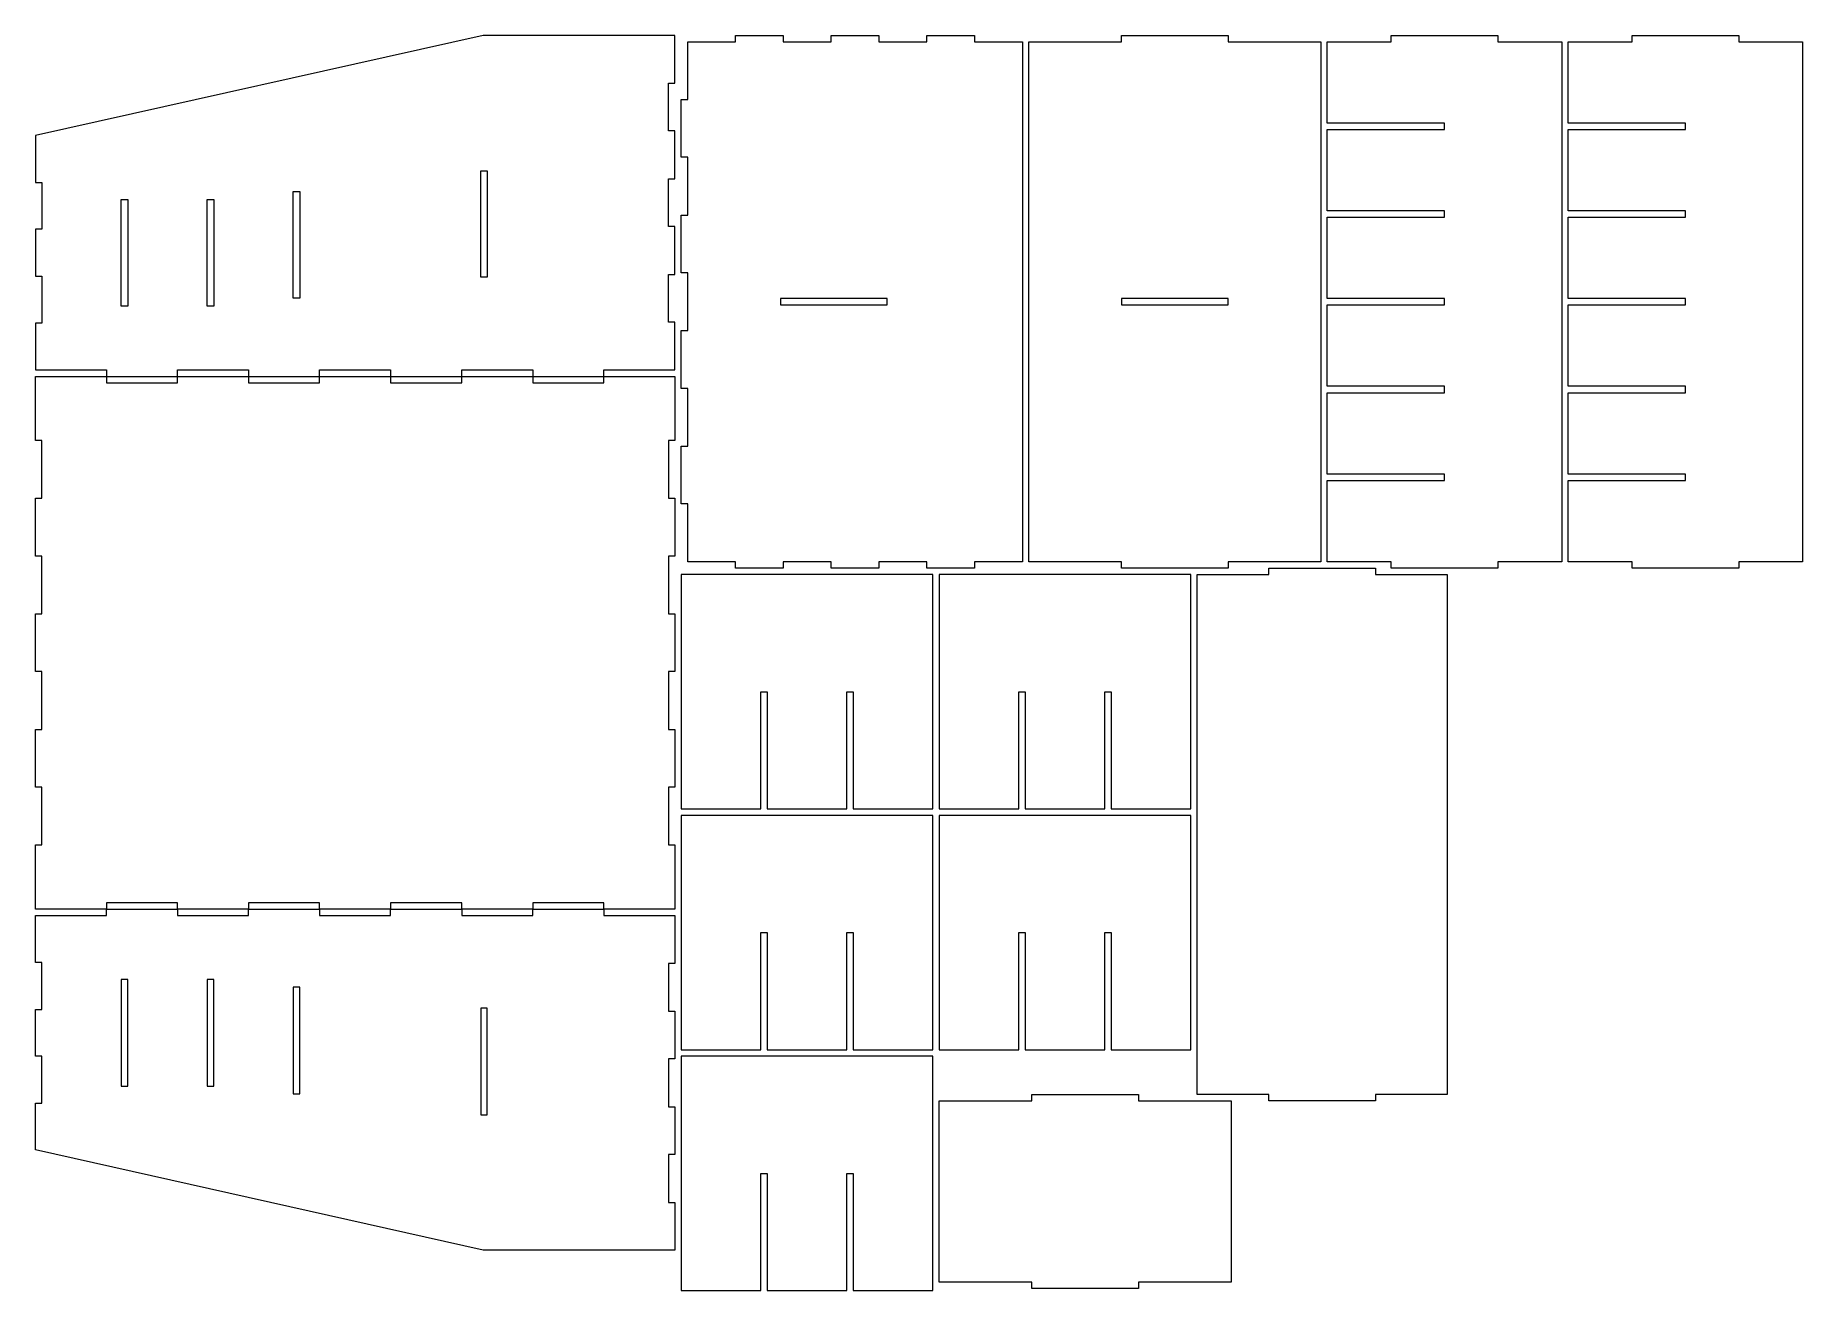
# Model space of a CAD drawing. Header units: millimetres. Extents: x -414 to 414, y -294 to 294.
import ezdxf

# ---------------------------------------------------------------- set-up
doc = ezdxf.new("R2010")
doc.units = ezdxf.units.MM
doc.header["$MEASUREMENT"] = 0
doc.layers.add('Camada 1', color=7, linetype='Continuous')

msp = doc.modelspace()

# ---------------------------------------------------------------- linework, layer by layer
at = {"layer": 'Camada 1', "color": 250, "lineweight": 20}
for points, knots in [([(-181.1667, 137.5), (-181.1667, 137.5), (-214.5, 137.5), (-214.5, 137.5), (-214.5, 137.5), (-214.5, 137.5), (-214.5, 134.5), (-214.5, 134.5), (-214.5, 134.5), (-214.5, 134.5), (-247.8333, 134.5), (-247.8333, 134.5), (-247.8333, 134.5), (-247.8333, 134.5), (-247.8333, 137.5), (-247.8333, 137.5), (-247.8333, 137.5), (-247.8333, 137.5), (-281.1667, 137.5), (-281.1667, 137.5), (-281.1667, 137.5), (-281.1667, 137.5), (-281.1667, 134.5), (-281.1667, 134.5), (-281.1667, 134.5), (-281.1667, 134.5), (-314.5, 134.5), (-314.5, 134.5), (-314.5, 134.5), (-314.5, 134.5), (-314.5, 137.5), (-314.5, 137.5), (-314.5, 137.5), (-314.5, 137.5), (-347.8333, 137.5), (-347.8333, 137.5), (-347.8333, 137.5), (-347.8333, 137.5), (-347.8333, 134.5), (-347.8333, 134.5), (-347.8333, 134.5), (-347.8333, 134.5), (-381.1667, 134.5), (-381.1667, 134.5), (-381.1667, 134.5), (-381.1667, 134.5), (-381.1667, 137.5), (-381.1667, 137.5), (-381.1667, 137.5), (-381.1667, 137.5), (-414.5, 137.5), (-414.5, 137.5), (-414.5, 137.5), (-414.5, 137.5), (-414.5, 159.5), (-414.5, 159.5), (-414.5, 159.5), (-414.5, 159.5), (-411.5, 159.5), (-411.5, 159.5), (-411.5, 159.5), (-411.5, 159.5), (-411.5, 181.5), (-411.5, 181.5), (-411.5, 181.5), (-411.5, 181.5), (-414.5, 181.5), (-414.5, 181.5), (-414.5, 181.5), (-414.5, 181.5), (-414.5, 203.5), (-414.5, 203.5), (-414.5, 203.5), (-414.5, 203.5), (-411.5, 203.5), (-411.5, 203.5), (-411.5, 203.5), (-411.5, 203.5), (-411.5, 225.5), (-411.5, 225.5), (-411.5, 225.5), (-411.5, 225.5), (-414.5, 225.5), (-414.5, 225.5), (-414.5, 225.5), (-414.5, 225.5), (-414.5, 247.5), (-414.5, 247.5), (-414.5, 247.5), (-414.5, 247.5), (-204.5, 294.5), (-204.5, 294.5), (-204.5, 294.5), (-204.5, 294.5), (-114.5, 294.5), (-114.5, 294.5), (-114.5, 294.5), (-114.5, 294.5), (-114.5, 272.0714), (-114.5, 272.0714), (-114.5, 272.0714), (-114.5, 272.0714), (-117.5, 272.0714), (-117.5, 272.0714), (-117.5, 272.0714), (-117.5, 272.0714), (-117.5, 249.6429), (-117.5, 249.6429), (-117.5, 249.6429), (-117.5, 249.6429), (-114.5, 249.6429), (-114.5, 249.6429), (-114.5, 249.6429), (-114.5, 249.6429), (-114.5, 227.2143), (-114.5, 227.2143), (-114.5, 227.2143), (-114.5, 227.2143), (-117.5, 227.2143), (-117.5, 227.2143), (-117.5, 227.2143), (-117.5, 227.2143), (-117.5, 204.7857), (-117.5, 204.7857), (-117.5, 204.7857), (-117.5, 204.7857), (-114.5, 204.7857), (-114.5, 204.7857), (-114.5, 204.7857), (-114.5, 204.7857), (-114.5, 182.3571), (-114.5, 182.3571), (-114.5, 182.3571), (-114.5, 182.3571), (-117.5, 182.3571), (-117.5, 182.3571), (-117.5, 182.3571), (-117.5, 182.3571), (-117.5, 159.9286), (-117.5, 159.9286), (-117.5, 159.9286), (-117.5, 159.9286), (-114.5, 159.9286), (-114.5, 159.9286), (-114.5, 159.9286), (-114.5, 159.9286), (-114.5, 137.5), (-114.5, 137.5), (-114.5, 137.5), (-114.5, 137.5), (-147.8333, 137.5), (-147.8333, 137.5), (-147.8333, 137.5), (-147.8333, 137.5), (-147.8333, 134.5), (-147.8333, 134.5), (-147.8333, 134.5), (-147.8333, 134.5), (-181.1667, 134.5), (-181.1667, 134.5), (-181.1667, 134.5), (-181.1667, 134.5), (-181.1667, 137.5), (-181.1667, 137.5)], [0, 0, 0, 0, 0.02380952, 0.02380952, 0.02380952, 0.02380952, 0.04761905, 0.04761905, 0.04761905, 0.04761905, 0.07142857, 0.07142857, 0.07142857, 0.07142857, 0.0952381, 0.0952381, 0.0952381, 0.0952381, 0.11904762, 0.11904762, 0.11904762, 0.11904762, 0.14285714, 0.14285714, 0.14285714, 0.14285714, 0.16666667, 0.16666667, 0.16666667, 0.16666667, 0.19047619, 0.19047619, 0.19047619, 0.19047619, 0.21428571, 0.21428571, 0.21428571, 0.21428571, 0.23809524, 0.23809524, 0.23809524, 0.23809524, 0.26190476, 0.26190476, 0.26190476, 0.26190476, 0.28571429, 0.28571429, 0.28571429, 0.28571429, 0.30952381, 0.30952381, 0.30952381, 0.30952381, 0.33333333, 0.33333333, 0.33333333, 0.33333333, 0.35714286, 0.35714286, 0.35714286, 0.35714286, 0.38095238, 0.38095238, 0.38095238, 0.38095238, 0.4047619, 0.4047619, 0.4047619, 0.4047619, 0.42857143, 0.42857143, 0.42857143, 0.42857143, 0.45238095, 0.45238095, 0.45238095, 0.45238095, 0.47619048, 0.47619048, 0.47619048, 0.47619048, 0.5, 0.5, 0.5, 0.5, 0.52380952, 0.52380952, 0.52380952, 0.52380952, 0.54761905, 0.54761905, 0.54761905, 0.54761905, 0.57142857, 0.57142857, 0.57142857, 0.57142857, 0.5952381, 0.5952381, 0.5952381, 0.5952381, 0.61904762, 0.61904762, 0.61904762, 0.61904762, 0.64285714, 0.64285714, 0.64285714, 0.64285714, 0.66666667, 0.66666667, 0.66666667, 0.66666667, 0.69047619, 0.69047619, 0.69047619, 0.69047619, 0.71428571, 0.71428571, 0.71428571, 0.71428571, 0.73809524, 0.73809524, 0.73809524, 0.73809524, 0.76190476, 0.76190476, 0.76190476, 0.76190476, 0.78571429, 0.78571429, 0.78571429, 0.78571429, 0.80952381, 0.80952381, 0.80952381, 0.80952381, 0.83333333, 0.83333333, 0.83333333, 0.83333333, 0.85714286, 0.85714286, 0.85714286, 0.85714286, 0.88095238, 0.88095238, 0.88095238, 0.88095238, 0.9047619, 0.9047619, 0.9047619, 0.9047619, 0.92857143, 0.92857143, 0.92857143, 0.92857143, 0.95238095, 0.95238095, 0.95238095, 0.95238095, 1, 1, 1, 1]), ([(-63.6429, 294.5), (-63.6429, 294.5), (-86.0714, 294.5), (-86.0714, 294.5), (-86.0714, 294.5), (-86.0714, 294.5), (-86.0714, 291.5), (-86.0714, 291.5), (-86.0714, 291.5), (-86.0714, 291.5), (-108.5, 291.5), (-108.5, 291.5), (-108.5, 291.5), (-108.5, 291.5), (-108.5, 264.3889), (-108.5, 264.3889), (-108.5, 264.3889), (-108.5, 264.3889), (-111.5, 264.3889), (-111.5, 264.3889), (-111.5, 264.3889), (-111.5, 264.3889), (-111.5, 237.2778), (-111.5, 237.2778), (-111.5, 237.2778), (-111.5, 237.2778), (-108.5, 237.2778), (-108.5, 237.2778), (-108.5, 237.2778), (-108.5, 237.2778), (-108.5, 210.1667), (-108.5, 210.1667), (-108.5, 210.1667), (-108.5, 210.1667), (-111.5, 210.1667), (-111.5, 210.1667), (-111.5, 210.1667), (-111.5, 210.1667), (-111.5, 183.0556), (-111.5, 183.0556), (-111.5, 183.0556), (-111.5, 183.0556), (-108.5, 183.0556), (-108.5, 183.0556), (-108.5, 183.0556), (-108.5, 183.0556), (-108.5, 155.9444), (-108.5, 155.9444), (-108.5, 155.9444), (-108.5, 155.9444), (-111.5, 155.9444), (-111.5, 155.9444), (-111.5, 155.9444), (-111.5, 155.9444), (-111.5, 128.8333), (-111.5, 128.8333), (-111.5, 128.8333), (-111.5, 128.8333), (-108.5, 128.8333), (-108.5, 128.8333), (-108.5, 128.8333), (-108.5, 128.8333), (-108.5, 101.7222), (-108.5, 101.7222), (-108.5, 101.7222), (-108.5, 101.7222), (-111.5, 101.7222), (-111.5, 101.7222), (-111.5, 101.7222), (-111.5, 101.7222), (-111.5, 74.6111), (-111.5, 74.6111), (-111.5, 74.6111), (-111.5, 74.6111), (-108.5, 74.6111), (-108.5, 74.6111), (-108.5, 74.6111), (-108.5, 74.6111), (-108.5, 47.5), (-108.5, 47.5), (-108.5, 47.5), (-108.5, 47.5), (-86.0714, 47.5), (-86.0714, 47.5), (-86.0714, 47.5), (-86.0714, 47.5), (-86.0714, 44.5), (-86.0714, 44.5), (-86.0714, 44.5), (-86.0714, 44.5), (-63.6429, 44.5), (-63.6429, 44.5), (-63.6429, 44.5), (-63.6429, 44.5), (-63.6429, 47.5), (-63.6429, 47.5), (-63.6429, 47.5), (-63.6429, 47.5), (-41.2143, 47.5), (-41.2143, 47.5), (-41.2143, 47.5), (-41.2143, 47.5), (-41.2143, 44.5), (-41.2143, 44.5), (-41.2143, 44.5), (-41.2143, 44.5), (-18.7857, 44.5), (-18.7857, 44.5), (-18.7857, 44.5), (-18.7857, 44.5), (-18.7857, 47.5), (-18.7857, 47.5), (-18.7857, 47.5), (-18.7857, 47.5), (3.6429, 47.5), (3.6429, 47.5), (3.6429, 47.5), (3.6429, 47.5), (3.6429, 44.5), (3.6429, 44.5), (3.6429, 44.5), (3.6429, 44.5), (26.0714, 44.5), (26.0714, 44.5), (26.0714, 44.5), (26.0714, 44.5), (26.0714, 47.5), (26.0714, 47.5), (26.0714, 47.5), (26.0714, 47.5), (48.5, 47.5), (48.5, 47.5), (48.5, 47.5), (48.5, 47.5), (48.5, 291.5), (48.5, 291.5), (48.5, 291.5), (48.5, 291.5), (26.0714, 291.5), (26.0714, 291.5), (26.0714, 291.5), (26.0714, 291.5), (26.0714, 294.5), (26.0714, 294.5), (26.0714, 294.5), (26.0714, 294.5), (3.6429, 294.5), (3.6429, 294.5), (3.6429, 294.5), (3.6429, 294.5), (3.6429, 291.5), (3.6429, 291.5), (3.6429, 291.5), (3.6429, 291.5), (-18.7857, 291.5), (-18.7857, 291.5), (-18.7857, 291.5), (-18.7857, 291.5), (-18.7857, 294.5), (-18.7857, 294.5), (-18.7857, 294.5), (-18.7857, 294.5), (-41.2143, 294.5), (-41.2143, 294.5), (-41.2143, 294.5), (-41.2143, 294.5), (-41.2143, 291.5), (-41.2143, 291.5), (-41.2143, 291.5), (-41.2143, 291.5), (-63.6429, 291.5), (-63.6429, 291.5), (-63.6429, 291.5), (-63.6429, 291.5), (-63.6429, 294.5), (-63.6429, 294.5)], [0, 0, 0, 0, 0.02222222, 0.02222222, 0.02222222, 0.02222222, 0.04444444, 0.04444444, 0.04444444, 0.04444444, 0.06666667, 0.06666667, 0.06666667, 0.06666667, 0.08888889, 0.08888889, 0.08888889, 0.08888889, 0.11111111, 0.11111111, 0.11111111, 0.11111111, 0.13333333, 0.13333333, 0.13333333, 0.13333333, 0.15555556, 0.15555556, 0.15555556, 0.15555556, 0.17777778, 0.17777778, 0.17777778, 0.17777778, 0.2, 0.2, 0.2, 0.2, 0.22222222, 0.22222222, 0.22222222, 0.22222222, 0.24444444, 0.24444444, 0.24444444, 0.24444444, 0.26666667, 0.26666667, 0.26666667, 0.26666667, 0.28888889, 0.28888889, 0.28888889, 0.28888889, 0.31111111, 0.31111111, 0.31111111, 0.31111111, 0.33333333, 0.33333333, 0.33333333, 0.33333333, 0.35555556, 0.35555556, 0.35555556, 0.35555556, 0.37777778, 0.37777778, 0.37777778, 0.37777778, 0.4, 0.4, 0.4, 0.4, 0.42222222, 0.42222222, 0.42222222, 0.42222222, 0.44444444, 0.44444444, 0.44444444, 0.44444444, 0.46666667, 0.46666667, 0.46666667, 0.46666667, 0.48888889, 0.48888889, 0.48888889, 0.48888889, 0.51111111, 0.51111111, 0.51111111, 0.51111111, 0.53333333, 0.53333333, 0.53333333, 0.53333333, 0.55555556, 0.55555556, 0.55555556, 0.55555556, 0.57777778, 0.57777778, 0.57777778, 0.57777778, 0.6, 0.6, 0.6, 0.6, 0.62222222, 0.62222222, 0.62222222, 0.62222222, 0.64444444, 0.64444444, 0.64444444, 0.64444444, 0.66666667, 0.66666667, 0.66666667, 0.66666667, 0.68888889, 0.68888889, 0.68888889, 0.68888889, 0.71111111, 0.71111111, 0.71111111, 0.71111111, 0.73333333, 0.73333333, 0.73333333, 0.73333333, 0.75555556, 0.75555556, 0.75555556, 0.75555556, 0.77777778, 0.77777778, 0.77777778, 0.77777778, 0.8, 0.8, 0.8, 0.8, 0.82222222, 0.82222222, 0.82222222, 0.82222222, 0.84444444, 0.84444444, 0.84444444, 0.84444444, 0.86666667, 0.86666667, 0.86666667, 0.86666667, 0.88888889, 0.88888889, 0.88888889, 0.88888889, 0.91111111, 0.91111111, 0.91111111, 0.91111111, 0.93333333, 0.93333333, 0.93333333, 0.93333333, 0.95555556, 0.95555556, 0.95555556, 0.95555556, 1, 1, 1, 1]), ([(188.5, 291.5), (188.5, 291.5), (145, 291.5), (145, 291.5), (145, 291.5), (145, 291.5), (145, 294.5), (145, 294.5), (145, 294.5), (145, 294.5), (95, 294.5), (95, 294.5), (95, 294.5), (95, 294.5), (95, 291.5), (95, 291.5), (95, 291.5), (95, 291.5), (51.5, 291.5), (51.5, 291.5), (51.5, 291.5), (51.5, 291.5), (51.5, 47.5), (51.5, 47.5), (51.5, 47.5), (51.5, 47.5), (95, 47.5), (95, 47.5), (95, 47.5), (95, 47.5), (95, 44.5), (95, 44.5), (95, 44.5), (95, 44.5), (145, 44.5), (145, 44.5), (145, 44.5), (145, 44.5), (145, 47.5), (145, 47.5), (145, 47.5), (145, 47.5), (188.5, 47.5), (188.5, 47.5), (188.5, 47.5), (188.5, 47.5), (188.5, 291.5), (188.5, 291.5)], [0, 0, 0, 0, 0.07692308, 0.07692308, 0.07692308, 0.07692308, 0.15384615, 0.15384615, 0.15384615, 0.15384615, 0.23076923, 0.23076923, 0.23076923, 0.23076923, 0.30769231, 0.30769231, 0.30769231, 0.30769231, 0.38461538, 0.38461538, 0.38461538, 0.38461538, 0.46153846, 0.46153846, 0.46153846, 0.46153846, 0.53846154, 0.53846154, 0.53846154, 0.53846154, 0.61538462, 0.61538462, 0.61538462, 0.61538462, 0.69230769, 0.69230769, 0.69230769, 0.69230769, 0.76923077, 0.76923077, 0.76923077, 0.76923077, 0.84615385, 0.84615385, 0.84615385, 0.84615385, 1, 1, 1, 1]), ([(221.5, 44.5), (221.5, 44.5), (271.5, 44.5), (271.5, 44.5), (271.5, 44.5), (271.5, 44.5), (271.5, 47.5), (271.5, 47.5), (271.5, 47.5), (271.5, 47.5), (301.5, 47.5), (301.5, 47.5), (301.5, 47.5), (301.5, 47.5), (301.5, 291.5), (301.5, 291.5), (301.5, 291.5), (301.5, 291.5), (271.5, 291.5), (271.5, 291.5), (271.5, 291.5), (271.5, 291.5), (271.5, 294.5), (271.5, 294.5), (271.5, 294.5), (271.5, 294.5), (221.5, 294.5), (221.5, 294.5), (221.5, 294.5), (221.5, 294.5), (221.5, 291.5), (221.5, 291.5), (221.5, 291.5), (221.5, 291.5), (191.5, 291.5), (191.5, 291.5), (191.5, 291.5), (191.5, 291.5), (191.5, 253.3333), (191.5, 253.3333), (191.5, 253.3333), (191.5, 253.3333), (246.5, 253.3333), (246.5, 253.3333), (246.5, 253.3333), (246.5, 253.3333), (246.5, 250.3333), (246.5, 250.3333), (246.5, 250.3333), (246.5, 250.3333), (191.5, 250.3333), (191.5, 250.3333), (191.5, 250.3333), (191.5, 250.3333), (191.5, 212.1667), (191.5, 212.1667), (191.5, 212.1667), (191.5, 212.1667), (246.5, 212.1667), (246.5, 212.1667), (246.5, 212.1667), (246.5, 212.1667), (246.5, 209.1667), (246.5, 209.1667), (246.5, 209.1667), (246.5, 209.1667), (191.5, 209.1667), (191.5, 209.1667), (191.5, 209.1667), (191.5, 209.1667), (191.5, 171), (191.5, 171), (191.5, 171), (191.5, 171), (246.5, 171), (246.5, 171), (246.5, 171), (246.5, 171), (246.5, 168), (246.5, 168), (246.5, 168), (246.5, 168), (191.5, 168), (191.5, 168), (191.5, 168), (191.5, 168), (191.5, 129.8333), (191.5, 129.8333), (191.5, 129.8333), (191.5, 129.8333), (246.5, 129.8333), (246.5, 129.8333), (246.5, 129.8333), (246.5, 129.8333), (246.5, 126.8333), (246.5, 126.8333), (246.5, 126.8333), (246.5, 126.8333), (191.5, 126.8333), (191.5, 126.8333), (191.5, 126.8333), (191.5, 126.8333), (191.5, 88.6667), (191.5, 88.6667), (191.5, 88.6667), (191.5, 88.6667), (246.5, 88.6667), (246.5, 88.6667), (246.5, 88.6667), (246.5, 88.6667), (246.5, 85.6667), (246.5, 85.6667), (246.5, 85.6667), (246.5, 85.6667), (191.5, 85.6667), (191.5, 85.6667), (191.5, 85.6667), (191.5, 85.6667), (191.5, 47.5), (191.5, 47.5), (191.5, 47.5), (191.5, 47.5), (221.5, 47.5), (221.5, 47.5), (221.5, 47.5), (221.5, 47.5), (221.5, 44.5), (221.5, 44.5)], [0, 0, 0, 0, 0.03030303, 0.03030303, 0.03030303, 0.03030303, 0.06060606, 0.06060606, 0.06060606, 0.06060606, 0.09090909, 0.09090909, 0.09090909, 0.09090909, 0.12121212, 0.12121212, 0.12121212, 0.12121212, 0.15151515, 0.15151515, 0.15151515, 0.15151515, 0.18181818, 0.18181818, 0.18181818, 0.18181818, 0.21212121, 0.21212121, 0.21212121, 0.21212121, 0.24242424, 0.24242424, 0.24242424, 0.24242424, 0.27272727, 0.27272727, 0.27272727, 0.27272727, 0.3030303, 0.3030303, 0.3030303, 0.3030303, 0.33333333, 0.33333333, 0.33333333, 0.33333333, 0.36363636, 0.36363636, 0.36363636, 0.36363636, 0.39393939, 0.39393939, 0.39393939, 0.39393939, 0.42424242, 0.42424242, 0.42424242, 0.42424242, 0.45454545, 0.45454545, 0.45454545, 0.45454545, 0.48484848, 0.48484848, 0.48484848, 0.48484848, 0.51515152, 0.51515152, 0.51515152, 0.51515152, 0.54545455, 0.54545455, 0.54545455, 0.54545455, 0.57575758, 0.57575758, 0.57575758, 0.57575758, 0.60606061, 0.60606061, 0.60606061, 0.60606061, 0.63636364, 0.63636364, 0.63636364, 0.63636364, 0.66666667, 0.66666667, 0.66666667, 0.66666667, 0.6969697, 0.6969697, 0.6969697, 0.6969697, 0.72727273, 0.72727273, 0.72727273, 0.72727273, 0.75757576, 0.75757576, 0.75757576, 0.75757576, 0.78787879, 0.78787879, 0.78787879, 0.78787879, 0.81818182, 0.81818182, 0.81818182, 0.81818182, 0.84848485, 0.84848485, 0.84848485, 0.84848485, 0.87878788, 0.87878788, 0.87878788, 0.87878788, 0.90909091, 0.90909091, 0.90909091, 0.90909091, 0.93939394, 0.93939394, 0.93939394, 0.93939394, 1, 1, 1, 1]), ([(334.5, 44.5), (334.5, 44.5), (384.5, 44.5), (384.5, 44.5), (384.5, 44.5), (384.5, 44.5), (384.5, 47.5), (384.5, 47.5), (384.5, 47.5), (384.5, 47.5), (414.5, 47.5), (414.5, 47.5), (414.5, 47.5), (414.5, 47.5), (414.5, 291.5), (414.5, 291.5), (414.5, 291.5), (414.5, 291.5), (384.5, 291.5), (384.5, 291.5), (384.5, 291.5), (384.5, 291.5), (384.5, 294.5), (384.5, 294.5), (384.5, 294.5), (384.5, 294.5), (334.5, 294.5), (334.5, 294.5), (334.5, 294.5), (334.5, 294.5), (334.5, 291.5), (334.5, 291.5), (334.5, 291.5), (334.5, 291.5), (304.5, 291.5), (304.5, 291.5), (304.5, 291.5), (304.5, 291.5), (304.5, 253.3333), (304.5, 253.3333), (304.5, 253.3333), (304.5, 253.3333), (359.5, 253.3333), (359.5, 253.3333), (359.5, 253.3333), (359.5, 253.3333), (359.5, 250.3333), (359.5, 250.3333), (359.5, 250.3333), (359.5, 250.3333), (304.5, 250.3333), (304.5, 250.3333), (304.5, 250.3333), (304.5, 250.3333), (304.5, 212.1667), (304.5, 212.1667), (304.5, 212.1667), (304.5, 212.1667), (359.5, 212.1667), (359.5, 212.1667), (359.5, 212.1667), (359.5, 212.1667), (359.5, 209.1667), (359.5, 209.1667), (359.5, 209.1667), (359.5, 209.1667), (304.5, 209.1667), (304.5, 209.1667), (304.5, 209.1667), (304.5, 209.1667), (304.5, 171), (304.5, 171), (304.5, 171), (304.5, 171), (359.5, 171), (359.5, 171), (359.5, 171), (359.5, 171), (359.5, 168), (359.5, 168), (359.5, 168), (359.5, 168), (304.5, 168), (304.5, 168), (304.5, 168), (304.5, 168), (304.5, 129.8333), (304.5, 129.8333), (304.5, 129.8333), (304.5, 129.8333), (359.5, 129.8333), (359.5, 129.8333), (359.5, 129.8333), (359.5, 129.8333), (359.5, 126.8333), (359.5, 126.8333), (359.5, 126.8333), (359.5, 126.8333), (304.5, 126.8333), (304.5, 126.8333), (304.5, 126.8333), (304.5, 126.8333), (304.5, 88.6667), (304.5, 88.6667), (304.5, 88.6667), (304.5, 88.6667), (359.5, 88.6667), (359.5, 88.6667), (359.5, 88.6667), (359.5, 88.6667), (359.5, 85.6667), (359.5, 85.6667), (359.5, 85.6667), (359.5, 85.6667), (304.5, 85.6667), (304.5, 85.6667), (304.5, 85.6667), (304.5, 85.6667), (304.5, 47.5), (304.5, 47.5), (304.5, 47.5), (304.5, 47.5), (334.5, 47.5), (334.5, 47.5), (334.5, 47.5), (334.5, 47.5), (334.5, 44.5), (334.5, 44.5)], [0, 0, 0, 0, 0.03030303, 0.03030303, 0.03030303, 0.03030303, 0.06060606, 0.06060606, 0.06060606, 0.06060606, 0.09090909, 0.09090909, 0.09090909, 0.09090909, 0.12121212, 0.12121212, 0.12121212, 0.12121212, 0.15151515, 0.15151515, 0.15151515, 0.15151515, 0.18181818, 0.18181818, 0.18181818, 0.18181818, 0.21212121, 0.21212121, 0.21212121, 0.21212121, 0.24242424, 0.24242424, 0.24242424, 0.24242424, 0.27272727, 0.27272727, 0.27272727, 0.27272727, 0.3030303, 0.3030303, 0.3030303, 0.3030303, 0.33333333, 0.33333333, 0.33333333, 0.33333333, 0.36363636, 0.36363636, 0.36363636, 0.36363636, 0.39393939, 0.39393939, 0.39393939, 0.39393939, 0.42424242, 0.42424242, 0.42424242, 0.42424242, 0.45454545, 0.45454545, 0.45454545, 0.45454545, 0.48484848, 0.48484848, 0.48484848, 0.48484848, 0.51515152, 0.51515152, 0.51515152, 0.51515152, 0.54545455, 0.54545455, 0.54545455, 0.54545455, 0.57575758, 0.57575758, 0.57575758, 0.57575758, 0.60606061, 0.60606061, 0.60606061, 0.60606061, 0.63636364, 0.63636364, 0.63636364, 0.63636364, 0.66666667, 0.66666667, 0.66666667, 0.66666667, 0.6969697, 0.6969697, 0.6969697, 0.6969697, 0.72727273, 0.72727273, 0.72727273, 0.72727273, 0.75757576, 0.75757576, 0.75757576, 0.75757576, 0.78787879, 0.78787879, 0.78787879, 0.78787879, 0.81818182, 0.81818182, 0.81818182, 0.81818182, 0.84848485, 0.84848485, 0.84848485, 0.84848485, 0.87878788, 0.87878788, 0.87878788, 0.87878788, 0.90909091, 0.90909091, 0.90909091, 0.90909091, 0.93939394, 0.93939394, 0.93939394, 0.93939394, 1, 1, 1, 1]), ([(-205.5, 181), (-205.5, 181), (-202.5, 181), (-202.5, 181), (-202.5, 181), (-202.5, 181), (-202.5, 231), (-202.5, 231), (-202.5, 231), (-202.5, 231), (-205.5, 231), (-205.5, 231), (-205.5, 231), (-205.5, 231), (-205.5, 181), (-205.5, 181)], [0, 0, 0, 0, 0.2, 0.2, 0.2, 0.2, 0.4, 0.4, 0.4, 0.4, 0.6, 0.6, 0.6, 0.6, 1, 1, 1, 1]), ([(-371.1667, 167.5), (-371.1667, 167.5), (-371.1667, 217.5), (-371.1667, 217.5), (-371.1667, 217.5), (-371.1667, 217.5), (-374.1667, 217.5), (-374.1667, 217.5), (-374.1667, 217.5), (-374.1667, 217.5), (-374.1667, 167.5), (-374.1667, 167.5), (-374.1667, 167.5), (-374.1667, 167.5), (-371.1667, 167.5), (-371.1667, 167.5)], [0, 0, 0, 0, 0.2, 0.2, 0.2, 0.2, 0.4, 0.4, 0.4, 0.4, 0.6, 0.6, 0.6, 0.6, 1, 1, 1, 1]), ([(-330.8333, 167.5), (-330.8333, 167.5), (-330.8333, 217.5), (-330.8333, 217.5), (-330.8333, 217.5), (-330.8333, 217.5), (-333.8333, 217.5), (-333.8333, 217.5), (-333.8333, 217.5), (-333.8333, 217.5), (-333.8333, 167.5), (-333.8333, 167.5), (-333.8333, 167.5), (-333.8333, 167.5), (-330.8333, 167.5), (-330.8333, 167.5)], [0, 0, 0, 0, 0.2, 0.2, 0.2, 0.2, 0.4, 0.4, 0.4, 0.4, 0.6, 0.6, 0.6, 0.6, 1, 1, 1, 1]), ([(-290.5, 171.1524), (-290.5, 171.1524), (-290.5, 221.1524), (-290.5, 221.1524), (-290.5, 221.1524), (-290.5, 221.1524), (-293.5, 221.1524), (-293.5, 221.1524), (-293.5, 221.1524), (-293.5, 221.1524), (-293.5, 171.1524), (-293.5, 171.1524), (-293.5, 171.1524), (-293.5, 171.1524), (-290.5, 171.1524), (-290.5, 171.1524)], [0, 0, 0, 0, 0.2, 0.2, 0.2, 0.2, 0.4, 0.4, 0.4, 0.4, 0.6, 0.6, 0.6, 0.6, 1, 1, 1, 1]), ([(-65, 171), (-65, 171), (-15, 171), (-15, 171), (-15, 171), (-15, 171), (-15, 168), (-15, 168), (-15, 168), (-15, 168), (-65, 168), (-65, 168), (-65, 168), (-65, 168), (-65, 171), (-65, 171)], [0, 0, 0, 0, 0.2, 0.2, 0.2, 0.2, 0.4, 0.4, 0.4, 0.4, 0.6, 0.6, 0.6, 0.6, 1, 1, 1, 1]), ([(95, 171), (95, 171), (145, 171), (145, 171), (145, 171), (145, 171), (145, 168), (145, 168), (145, 168), (145, 168), (95, 168), (95, 168), (95, 168), (95, 168), (95, 171), (95, 171)], [0, 0, 0, 0, 0.2, 0.2, 0.2, 0.2, 0.4, 0.4, 0.4, 0.4, 0.6, 0.6, 0.6, 0.6, 1, 1, 1, 1]), ([(-411.5, -58.2778), (-411.5, -58.2778), (-411.5, -85.3889), (-411.5, -85.3889), (-411.5, -85.3889), (-411.5, -85.3889), (-414.5, -85.3889), (-414.5, -85.3889), (-414.5, -85.3889), (-414.5, -85.3889), (-414.5, -115.5), (-414.5, -115.5), (-414.5, -115.5), (-414.5, -115.5), (-381.1667, -115.5), (-381.1667, -115.5), (-381.1667, -115.5), (-381.1667, -115.5), (-381.1667, -112.5), (-381.1667, -112.5), (-381.1667, -112.5), (-381.1667, -112.5), (-347.8333, -112.5), (-347.8333, -112.5), (-347.8333, -112.5), (-347.8333, -112.5), (-347.8333, -115.5), (-347.8333, -115.5), (-347.8333, -115.5), (-347.8333, -115.5), (-314.5, -115.5), (-314.5, -115.5), (-314.5, -115.5), (-314.5, -115.5), (-314.5, -112.5), (-314.5, -112.5), (-314.5, -112.5), (-314.5, -112.5), (-281.1667, -112.5), (-281.1667, -112.5), (-281.1667, -112.5), (-281.1667, -112.5), (-281.1667, -115.5), (-281.1667, -115.5), (-281.1667, -115.5), (-281.1667, -115.5), (-247.8333, -115.5), (-247.8333, -115.5), (-247.8333, -115.5), (-247.8333, -115.5), (-247.8333, -112.5), (-247.8333, -112.5), (-247.8333, -112.5), (-247.8333, -112.5), (-214.5, -112.5), (-214.5, -112.5), (-214.5, -112.5), (-214.5, -112.5), (-214.5, -115.5), (-214.5, -115.5), (-214.5, -115.5), (-214.5, -115.5), (-181.1667, -115.5), (-181.1667, -115.5), (-181.1667, -115.5), (-181.1667, -115.5), (-181.1667, -112.5), (-181.1667, -112.5), (-181.1667, -112.5), (-181.1667, -112.5), (-147.8333, -112.5), (-147.8333, -112.5), (-147.8333, -112.5), (-147.8333, -112.5), (-147.8333, -115.5), (-147.8333, -115.5), (-147.8333, -115.5), (-147.8333, -115.5), (-114.5, -115.5), (-114.5, -115.5), (-114.5, -115.5), (-114.5, -115.5), (-114.5, -85.3889), (-114.5, -85.3889), (-114.5, -85.3889), (-114.5, -85.3889), (-117.5, -85.3889), (-117.5, -85.3889), (-117.5, -85.3889), (-117.5, -85.3889), (-117.5, -58.2778), (-117.5, -58.2778), (-117.5, -58.2778), (-117.5, -58.2778), (-114.5, -58.2778), (-114.5, -58.2778), (-114.5, -58.2778), (-114.5, -58.2778), (-114.5, -31.1667), (-114.5, -31.1667), (-114.5, -31.1667), (-114.5, -31.1667), (-117.5, -31.1667), (-117.5, -31.1667), (-117.5, -31.1667), (-117.5, -31.1667), (-117.5, -4.0556), (-117.5, -4.0556), (-117.5, -4.0556), (-117.5, -4.0556), (-114.5, -4.0556), (-114.5, -4.0556), (-114.5, -4.0556), (-114.5, -4.0556), (-114.5, 23.0556), (-114.5, 23.0556), (-114.5, 23.0556), (-114.5, 23.0556), (-117.5, 23.0556), (-117.5, 23.0556), (-117.5, 23.0556), (-117.5, 23.0556), (-117.5, 50.1667), (-117.5, 50.1667), (-117.5, 50.1667), (-117.5, 50.1667), (-114.5, 50.1667), (-114.5, 50.1667), (-114.5, 50.1667), (-114.5, 50.1667), (-114.5, 77.2778), (-114.5, 77.2778), (-114.5, 77.2778), (-114.5, 77.2778), (-117.5, 77.2778), (-117.5, 77.2778), (-117.5, 77.2778), (-117.5, 77.2778), (-117.5, 104.3889), (-117.5, 104.3889), (-117.5, 104.3889), (-117.5, 104.3889), (-114.5, 104.3889), (-114.5, 104.3889), (-114.5, 104.3889), (-114.5, 104.3889), (-114.5, 134.5), (-114.5, 134.5), (-114.5, 134.5), (-114.5, 134.5), (-147.8333, 134.5), (-147.8333, 134.5), (-147.8333, 134.5), (-147.8333, 134.5), (-147.8333, 131.5), (-147.8333, 131.5), (-147.8333, 131.5), (-147.8333, 131.5), (-181.1667, 131.5), (-181.1667, 131.5), (-181.1667, 131.5), (-181.1667, 131.5), (-181.1667, 134.5), (-181.1667, 134.5), (-181.1667, 134.5), (-181.1667, 134.5), (-214.5, 134.5), (-214.5, 134.5), (-214.5, 134.5), (-214.5, 134.5), (-214.5, 131.5), (-214.5, 131.5), (-214.5, 131.5), (-214.5, 131.5), (-247.8333, 131.5), (-247.8333, 131.5), (-247.8333, 131.5), (-247.8333, 131.5), (-247.8333, 134.5), (-247.8333, 134.5), (-247.8333, 134.5), (-247.8333, 134.5), (-281.1667, 134.5), (-281.1667, 134.5), (-281.1667, 134.5), (-281.1667, 134.5), (-281.1667, 131.5), (-281.1667, 131.5), (-281.1667, 131.5), (-281.1667, 131.5), (-314.5, 131.5), (-314.5, 131.5), (-314.5, 131.5), (-314.5, 131.5), (-314.5, 134.5), (-314.5, 134.5), (-314.5, 134.5), (-314.5, 134.5), (-347.8333, 134.5), (-347.8333, 134.5), (-347.8333, 134.5), (-347.8333, 134.5), (-347.8333, 131.5), (-347.8333, 131.5), (-347.8333, 131.5), (-347.8333, 131.5), (-381.1667, 131.5), (-381.1667, 131.5), (-381.1667, 131.5), (-381.1667, 131.5), (-381.1667, 134.5), (-381.1667, 134.5), (-381.1667, 134.5), (-381.1667, 134.5), (-414.5, 134.5), (-414.5, 134.5), (-414.5, 134.5), (-414.5, 134.5), (-414.5, 104.3889), (-414.5, 104.3889), (-414.5, 104.3889), (-414.5, 104.3889), (-411.5, 104.3889), (-411.5, 104.3889), (-411.5, 104.3889), (-411.5, 104.3889), (-411.5, 77.2778), (-411.5, 77.2778), (-411.5, 77.2778), (-411.5, 77.2778), (-414.5, 77.2778), (-414.5, 77.2778), (-414.5, 77.2778), (-414.5, 77.2778), (-414.5, 50.1667), (-414.5, 50.1667), (-414.5, 50.1667), (-414.5, 50.1667), (-411.5, 50.1667), (-411.5, 50.1667), (-411.5, 50.1667), (-411.5, 50.1667), (-411.5, 23.0556), (-411.5, 23.0556), (-411.5, 23.0556), (-411.5, 23.0556), (-414.5, 23.0556), (-414.5, 23.0556), (-414.5, 23.0556), (-414.5, 23.0556), (-414.5, -4.0556), (-414.5, -4.0556), (-414.5, -4.0556), (-414.5, -4.0556), (-411.5, -4.0556), (-411.5, -4.0556), (-411.5, -4.0556), (-411.5, -4.0556), (-411.5, -31.1667), (-411.5, -31.1667), (-411.5, -31.1667), (-411.5, -31.1667), (-414.5, -31.1667), (-414.5, -31.1667), (-414.5, -31.1667), (-414.5, -31.1667), (-414.5, -58.2778), (-414.5, -58.2778), (-414.5, -58.2778), (-414.5, -58.2778), (-411.5, -58.2778), (-411.5, -58.2778)], [0, 0, 0, 0, 0.01449275, 0.01449275, 0.01449275, 0.01449275, 0.02898551, 0.02898551, 0.02898551, 0.02898551, 0.04347826, 0.04347826, 0.04347826, 0.04347826, 0.05797101, 0.05797101, 0.05797101, 0.05797101, 0.07246377, 0.07246377, 0.07246377, 0.07246377, 0.08695652, 0.08695652, 0.08695652, 0.08695652, 0.10144928, 0.10144928, 0.10144928, 0.10144928, 0.11594203, 0.11594203, 0.11594203, 0.11594203, 0.13043478, 0.13043478, 0.13043478, 0.13043478, 0.14492754, 0.14492754, 0.14492754, 0.14492754, 0.15942029, 0.15942029, 0.15942029, 0.15942029, 0.17391304, 0.17391304, 0.17391304, 0.17391304, 0.1884058, 0.1884058, 0.1884058, 0.1884058, 0.20289855, 0.20289855, 0.20289855, 0.20289855, 0.2173913, 0.2173913, 0.2173913, 0.2173913, 0.23188406, 0.23188406, 0.23188406, 0.23188406, 0.24637681, 0.24637681, 0.24637681, 0.24637681, 0.26086957, 0.26086957, 0.26086957, 0.26086957, 0.27536232, 0.27536232, 0.27536232, 0.27536232, 0.28985507, 0.28985507, 0.28985507, 0.28985507, 0.30434783, 0.30434783, 0.30434783, 0.30434783, 0.31884058, 0.31884058, 0.31884058, 0.31884058, 0.33333333, 0.33333333, 0.33333333, 0.33333333, 0.34782609, 0.34782609, 0.34782609, 0.34782609, 0.36231884, 0.36231884, 0.36231884, 0.36231884, 0.37681159, 0.37681159, 0.37681159, 0.37681159, 0.39130435, 0.39130435, 0.39130435, 0.39130435, 0.4057971, 0.4057971, 0.4057971, 0.4057971, 0.42028986, 0.42028986, 0.42028986, 0.42028986, 0.43478261, 0.43478261, 0.43478261, 0.43478261, 0.44927536, 0.44927536, 0.44927536, 0.44927536, 0.46376812, 0.46376812, 0.46376812, 0.46376812, 0.47826087, 0.47826087, 0.47826087, 0.47826087, 0.49275362, 0.49275362, 0.49275362, 0.49275362, 0.50724638, 0.50724638, 0.50724638, 0.50724638, 0.52173913, 0.52173913, 0.52173913, 0.52173913, 0.53623188, 0.53623188, 0.53623188, 0.53623188, 0.55072464, 0.55072464, 0.55072464, 0.55072464, 0.56521739, 0.56521739, 0.56521739, 0.56521739, 0.57971014, 0.57971014, 0.57971014, 0.57971014, 0.5942029, 0.5942029, 0.5942029, 0.5942029, 0.60869565, 0.60869565, 0.60869565, 0.60869565, 0.62318841, 0.62318841, 0.62318841, 0.62318841, 0.63768116, 0.63768116, 0.63768116, 0.63768116, 0.65217391, 0.65217391, 0.65217391, 0.65217391, 0.66666667, 0.66666667, 0.66666667, 0.66666667, 0.68115942, 0.68115942, 0.68115942, 0.68115942, 0.69565217, 0.69565217, 0.69565217, 0.69565217, 0.71014493, 0.71014493, 0.71014493, 0.71014493, 0.72463768, 0.72463768, 0.72463768, 0.72463768, 0.73913043, 0.73913043, 0.73913043, 0.73913043, 0.75362319, 0.75362319, 0.75362319, 0.75362319, 0.76811594, 0.76811594, 0.76811594, 0.76811594, 0.7826087, 0.7826087, 0.7826087, 0.7826087, 0.79710145, 0.79710145, 0.79710145, 0.79710145, 0.8115942, 0.8115942, 0.8115942, 0.8115942, 0.82608696, 0.82608696, 0.82608696, 0.82608696, 0.84057971, 0.84057971, 0.84057971, 0.84057971, 0.85507246, 0.85507246, 0.85507246, 0.85507246, 0.86956522, 0.86956522, 0.86956522, 0.86956522, 0.88405797, 0.88405797, 0.88405797, 0.88405797, 0.89855072, 0.89855072, 0.89855072, 0.89855072, 0.91304348, 0.91304348, 0.91304348, 0.91304348, 0.92753623, 0.92753623, 0.92753623, 0.92753623, 0.94202899, 0.94202899, 0.94202899, 0.94202899, 0.95652174, 0.95652174, 0.95652174, 0.95652174, 0.97101449, 0.97101449, 0.97101449, 0.97101449, 1, 1, 1, 1]), ([(-111.5, -68.5), (-111.5, -68.5), (-111.5, 41.5), (-111.5, 41.5), (-111.5, 41.5), (-111.5, 41.5), (6.5, 41.5), (6.5, 41.5), (6.5, 41.5), (6.5, 41.5), (6.5, -68.5), (6.5, -68.5), (6.5, -68.5), (6.5, -68.5), (-30.8333, -68.5), (-30.8333, -68.5), (-30.8333, -68.5), (-30.8333, -68.5), (-30.8333, -13.5), (-30.8333, -13.5), (-30.8333, -13.5), (-30.8333, -13.5), (-33.8333, -13.5), (-33.8333, -13.5), (-33.8333, -13.5), (-33.8333, -13.5), (-33.8333, -68.5), (-33.8333, -68.5), (-33.8333, -68.5), (-33.8333, -68.5), (-71.1667, -68.5), (-71.1667, -68.5), (-71.1667, -68.5), (-71.1667, -68.5), (-71.1667, -13.5), (-71.1667, -13.5), (-71.1667, -13.5), (-71.1667, -13.5), (-74.1667, -13.5), (-74.1667, -13.5), (-74.1667, -13.5), (-74.1667, -13.5), (-74.1667, -68.5), (-74.1667, -68.5), (-74.1667, -68.5), (-74.1667, -68.5), (-111.5, -68.5), (-111.5, -68.5)], [0, 0, 0, 0, 0.07692308, 0.07692308, 0.07692308, 0.07692308, 0.15384615, 0.15384615, 0.15384615, 0.15384615, 0.23076923, 0.23076923, 0.23076923, 0.23076923, 0.30769231, 0.30769231, 0.30769231, 0.30769231, 0.38461538, 0.38461538, 0.38461538, 0.38461538, 0.46153846, 0.46153846, 0.46153846, 0.46153846, 0.53846154, 0.53846154, 0.53846154, 0.53846154, 0.61538462, 0.61538462, 0.61538462, 0.61538462, 0.69230769, 0.69230769, 0.69230769, 0.69230769, 0.76923077, 0.76923077, 0.76923077, 0.76923077, 0.84615385, 0.84615385, 0.84615385, 0.84615385, 1, 1, 1, 1]), ([(9.5, -68.5), (9.5, -68.5), (9.5, 41.5), (9.5, 41.5), (9.5, 41.5), (9.5, 41.5), (127.5, 41.5), (127.5, 41.5), (127.5, 41.5), (127.5, 41.5), (127.5, -68.5), (127.5, -68.5), (127.5, -68.5), (127.5, -68.5), (90.1667, -68.5), (90.1667, -68.5), (90.1667, -68.5), (90.1667, -68.5), (90.1667, -13.5), (90.1667, -13.5), (90.1667, -13.5), (90.1667, -13.5), (87.1667, -13.5), (87.1667, -13.5), (87.1667, -13.5), (87.1667, -13.5), (87.1667, -68.5), (87.1667, -68.5), (87.1667, -68.5), (87.1667, -68.5), (49.8333, -68.5), (49.8333, -68.5), (49.8333, -68.5), (49.8333, -68.5), (49.8333, -13.5), (49.8333, -13.5), (49.8333, -13.5), (49.8333, -13.5), (46.8333, -13.5), (46.8333, -13.5), (46.8333, -13.5), (46.8333, -13.5), (46.8333, -68.5), (46.8333, -68.5), (46.8333, -68.5), (46.8333, -68.5), (9.5, -68.5), (9.5, -68.5)], [0, 0, 0, 0, 0.07692308, 0.07692308, 0.07692308, 0.07692308, 0.15384615, 0.15384615, 0.15384615, 0.15384615, 0.23076923, 0.23076923, 0.23076923, 0.23076923, 0.30769231, 0.30769231, 0.30769231, 0.30769231, 0.38461538, 0.38461538, 0.38461538, 0.38461538, 0.46153846, 0.46153846, 0.46153846, 0.46153846, 0.53846154, 0.53846154, 0.53846154, 0.53846154, 0.61538462, 0.61538462, 0.61538462, 0.61538462, 0.69230769, 0.69230769, 0.69230769, 0.69230769, 0.76923077, 0.76923077, 0.76923077, 0.76923077, 0.84615385, 0.84615385, 0.84615385, 0.84615385, 1, 1, 1, 1]), ([(247.8048, -202.5), (247.8048, -202.5), (247.8048, 41.5), (247.8048, 41.5), (247.8048, 41.5), (247.8048, 41.5), (214.1524, 41.5), (214.1524, 41.5), (214.1524, 41.5), (214.1524, 41.5), (214.1524, 44.5), (214.1524, 44.5), (214.1524, 44.5), (214.1524, 44.5), (164.1524, 44.5), (164.1524, 44.5), (164.1524, 44.5), (164.1524, 44.5), (164.1524, 41.5), (164.1524, 41.5), (164.1524, 41.5), (164.1524, 41.5), (130.5, 41.5), (130.5, 41.5), (130.5, 41.5), (130.5, 41.5), (130.5, -202.5), (130.5, -202.5), (130.5, -202.5), (130.5, -202.5), (164.1524, -202.5), (164.1524, -202.5), (164.1524, -202.5), (164.1524, -202.5), (164.1524, -205.5), (164.1524, -205.5), (164.1524, -205.5), (164.1524, -205.5), (214.1524, -205.5), (214.1524, -205.5), (214.1524, -205.5), (214.1524, -205.5), (214.1524, -202.5), (214.1524, -202.5), (214.1524, -202.5), (214.1524, -202.5), (247.8048, -202.5), (247.8048, -202.5)], [0, 0, 0, 0, 0.07692308, 0.07692308, 0.07692308, 0.07692308, 0.15384615, 0.15384615, 0.15384615, 0.15384615, 0.23076923, 0.23076923, 0.23076923, 0.23076923, 0.30769231, 0.30769231, 0.30769231, 0.30769231, 0.38461538, 0.38461538, 0.38461538, 0.38461538, 0.46153846, 0.46153846, 0.46153846, 0.46153846, 0.53846154, 0.53846154, 0.53846154, 0.53846154, 0.61538462, 0.61538462, 0.61538462, 0.61538462, 0.69230769, 0.69230769, 0.69230769, 0.69230769, 0.76923077, 0.76923077, 0.76923077, 0.76923077, 0.84615385, 0.84615385, 0.84615385, 0.84615385, 1, 1, 1, 1]), ([(-111.5, -181.5), (-111.5, -181.5), (-111.5, -71.5), (-111.5, -71.5), (-111.5, -71.5), (-111.5, -71.5), (6.5, -71.5), (6.5, -71.5), (6.5, -71.5), (6.5, -71.5), (6.5, -181.5), (6.5, -181.5), (6.5, -181.5), (6.5, -181.5), (-30.8333, -181.5), (-30.8333, -181.5), (-30.8333, -181.5), (-30.8333, -181.5), (-30.8333, -126.5), (-30.8333, -126.5), (-30.8333, -126.5), (-30.8333, -126.5), (-33.8333, -126.5), (-33.8333, -126.5), (-33.8333, -126.5), (-33.8333, -126.5), (-33.8333, -181.5), (-33.8333, -181.5), (-33.8333, -181.5), (-33.8333, -181.5), (-71.1667, -181.5), (-71.1667, -181.5), (-71.1667, -181.5), (-71.1667, -181.5), (-71.1667, -126.5), (-71.1667, -126.5), (-71.1667, -126.5), (-71.1667, -126.5), (-74.1667, -126.5), (-74.1667, -126.5), (-74.1667, -126.5), (-74.1667, -126.5), (-74.1667, -181.5), (-74.1667, -181.5), (-74.1667, -181.5), (-74.1667, -181.5), (-111.5, -181.5), (-111.5, -181.5)], [0, 0, 0, 0, 0.07692308, 0.07692308, 0.07692308, 0.07692308, 0.15384615, 0.15384615, 0.15384615, 0.15384615, 0.23076923, 0.23076923, 0.23076923, 0.23076923, 0.30769231, 0.30769231, 0.30769231, 0.30769231, 0.38461538, 0.38461538, 0.38461538, 0.38461538, 0.46153846, 0.46153846, 0.46153846, 0.46153846, 0.53846154, 0.53846154, 0.53846154, 0.53846154, 0.61538462, 0.61538462, 0.61538462, 0.61538462, 0.69230769, 0.69230769, 0.69230769, 0.69230769, 0.76923077, 0.76923077, 0.76923077, 0.76923077, 0.84615385, 0.84615385, 0.84615385, 0.84615385, 1, 1, 1, 1]), ([(9.5, -181.5), (9.5, -181.5), (9.5, -71.5), (9.5, -71.5), (9.5, -71.5), (9.5, -71.5), (127.5, -71.5), (127.5, -71.5), (127.5, -71.5), (127.5, -71.5), (127.5, -181.5), (127.5, -181.5), (127.5, -181.5), (127.5, -181.5), (90.1667, -181.5), (90.1667, -181.5), (90.1667, -181.5), (90.1667, -181.5), (90.1667, -126.5), (90.1667, -126.5), (90.1667, -126.5), (90.1667, -126.5), (87.1667, -126.5), (87.1667, -126.5), (87.1667, -126.5), (87.1667, -126.5), (87.1667, -181.5), (87.1667, -181.5), (87.1667, -181.5), (87.1667, -181.5), (49.8333, -181.5), (49.8333, -181.5), (49.8333, -181.5), (49.8333, -181.5), (49.8333, -126.5), (49.8333, -126.5), (49.8333, -126.5), (49.8333, -126.5), (46.8333, -126.5), (46.8333, -126.5), (46.8333, -126.5), (46.8333, -126.5), (46.8333, -181.5), (46.8333, -181.5), (46.8333, -181.5), (46.8333, -181.5), (9.5, -181.5), (9.5, -181.5)], [0, 0, 0, 0, 0.07692308, 0.07692308, 0.07692308, 0.07692308, 0.15384615, 0.15384615, 0.15384615, 0.15384615, 0.23076923, 0.23076923, 0.23076923, 0.23076923, 0.30769231, 0.30769231, 0.30769231, 0.30769231, 0.38461538, 0.38461538, 0.38461538, 0.38461538, 0.46153846, 0.46153846, 0.46153846, 0.46153846, 0.53846154, 0.53846154, 0.53846154, 0.53846154, 0.61538462, 0.61538462, 0.61538462, 0.61538462, 0.69230769, 0.69230769, 0.69230769, 0.69230769, 0.76923077, 0.76923077, 0.76923077, 0.76923077, 0.84615385, 0.84615385, 0.84615385, 0.84615385, 1, 1, 1, 1]), ([(-181.1667, -118.5), (-181.1667, -118.5), (-214.5, -118.5), (-214.5, -118.5), (-214.5, -118.5), (-214.5, -118.5), (-214.5, -115.5), (-214.5, -115.5), (-214.5, -115.5), (-214.5, -115.5), (-247.8333, -115.5), (-247.8333, -115.5), (-247.8333, -115.5), (-247.8333, -115.5), (-247.8333, -118.5), (-247.8333, -118.5), (-247.8333, -118.5), (-247.8333, -118.5), (-281.1667, -118.5), (-281.1667, -118.5), (-281.1667, -118.5), (-281.1667, -118.5), (-281.1667, -115.5), (-281.1667, -115.5), (-281.1667, -115.5), (-281.1667, -115.5), (-314.5, -115.5), (-314.5, -115.5), (-314.5, -115.5), (-314.5, -115.5), (-314.5, -118.5), (-314.5, -118.5), (-314.5, -118.5), (-314.5, -118.5), (-347.8333, -118.5), (-347.8333, -118.5), (-347.8333, -118.5), (-347.8333, -118.5), (-347.8333, -115.5), (-347.8333, -115.5), (-347.8333, -115.5), (-347.8333, -115.5), (-381.1667, -115.5), (-381.1667, -115.5), (-381.1667, -115.5), (-381.1667, -115.5), (-381.1667, -118.5), (-381.1667, -118.5), (-381.1667, -118.5), (-381.1667, -118.5), (-414.5, -118.5), (-414.5, -118.5), (-414.5, -118.5), (-414.5, -118.5), (-414.5, -140.5), (-414.5, -140.5), (-414.5, -140.5), (-414.5, -140.5), (-411.5, -140.5), (-411.5, -140.5), (-411.5, -140.5), (-411.5, -140.5), (-411.5, -162.5), (-411.5, -162.5), (-411.5, -162.5), (-411.5, -162.5), (-414.5, -162.5), (-414.5, -162.5), (-414.5, -162.5), (-414.5, -162.5), (-414.5, -184.5), (-414.5, -184.5), (-414.5, -184.5), (-414.5, -184.5), (-411.5, -184.5), (-411.5, -184.5), (-411.5, -184.5), (-411.5, -184.5), (-411.5, -206.5), (-411.5, -206.5), (-411.5, -206.5), (-411.5, -206.5), (-414.5, -206.5), (-414.5, -206.5), (-414.5, -206.5), (-414.5, -206.5), (-414.5, -228.5), (-414.5, -228.5), (-414.5, -228.5), (-414.5, -228.5), (-204.5, -275.5), (-204.5, -275.5), (-204.5, -275.5), (-204.5, -275.5), (-114.5, -275.5), (-114.5, -275.5), (-114.5, -275.5), (-114.5, -275.5), (-114.5, -253.0714), (-114.5, -253.0714), (-114.5, -253.0714), (-114.5, -253.0714), (-117.5, -253.0714), (-117.5, -253.0714), (-117.5, -253.0714), (-117.5, -253.0714), (-117.5, -230.6429), (-117.5, -230.6429), (-117.5, -230.6429), (-117.5, -230.6429), (-114.5, -230.6429), (-114.5, -230.6429), (-114.5, -230.6429), (-114.5, -230.6429), (-114.5, -208.2143), (-114.5, -208.2143), (-114.5, -208.2143), (-114.5, -208.2143), (-117.5, -208.2143), (-117.5, -208.2143), (-117.5, -208.2143), (-117.5, -208.2143), (-117.5, -185.7857), (-117.5, -185.7857), (-117.5, -185.7857), (-117.5, -185.7857), (-114.5, -185.7857), (-114.5, -185.7857), (-114.5, -185.7857), (-114.5, -185.7857), (-114.5, -163.3571), (-114.5, -163.3571), (-114.5, -163.3571), (-114.5, -163.3571), (-117.5, -163.3571), (-117.5, -163.3571), (-117.5, -163.3571), (-117.5, -163.3571), (-117.5, -140.9286), (-117.5, -140.9286), (-117.5, -140.9286), (-117.5, -140.9286), (-114.5, -140.9286), (-114.5, -140.9286), (-114.5, -140.9286), (-114.5, -140.9286), (-114.5, -118.5), (-114.5, -118.5), (-114.5, -118.5), (-114.5, -118.5), (-147.8333, -118.5), (-147.8333, -118.5), (-147.8333, -118.5), (-147.8333, -118.5), (-147.8333, -115.5), (-147.8333, -115.5), (-147.8333, -115.5), (-147.8333, -115.5), (-181.1667, -115.5), (-181.1667, -115.5), (-181.1667, -115.5), (-181.1667, -115.5), (-181.1667, -118.5), (-181.1667, -118.5)], [0, 0, 0, 0, 0.02380952, 0.02380952, 0.02380952, 0.02380952, 0.04761905, 0.04761905, 0.04761905, 0.04761905, 0.07142857, 0.07142857, 0.07142857, 0.07142857, 0.0952381, 0.0952381, 0.0952381, 0.0952381, 0.11904762, 0.11904762, 0.11904762, 0.11904762, 0.14285714, 0.14285714, 0.14285714, 0.14285714, 0.16666667, 0.16666667, 0.16666667, 0.16666667, 0.19047619, 0.19047619, 0.19047619, 0.19047619, 0.21428571, 0.21428571, 0.21428571, 0.21428571, 0.23809524, 0.23809524, 0.23809524, 0.23809524, 0.26190476, 0.26190476, 0.26190476, 0.26190476, 0.28571429, 0.28571429, 0.28571429, 0.28571429, 0.30952381, 0.30952381, 0.30952381, 0.30952381, 0.33333333, 0.33333333, 0.33333333, 0.33333333, 0.35714286, 0.35714286, 0.35714286, 0.35714286, 0.38095238, 0.38095238, 0.38095238, 0.38095238, 0.4047619, 0.4047619, 0.4047619, 0.4047619, 0.42857143, 0.42857143, 0.42857143, 0.42857143, 0.45238095, 0.45238095, 0.45238095, 0.45238095, 0.47619048, 0.47619048, 0.47619048, 0.47619048, 0.5, 0.5, 0.5, 0.5, 0.52380952, 0.52380952, 0.52380952, 0.52380952, 0.54761905, 0.54761905, 0.54761905, 0.54761905, 0.57142857, 0.57142857, 0.57142857, 0.57142857, 0.5952381, 0.5952381, 0.5952381, 0.5952381, 0.61904762, 0.61904762, 0.61904762, 0.61904762, 0.64285714, 0.64285714, 0.64285714, 0.64285714, 0.66666667, 0.66666667, 0.66666667, 0.66666667, 0.69047619, 0.69047619, 0.69047619, 0.69047619, 0.71428571, 0.71428571, 0.71428571, 0.71428571, 0.73809524, 0.73809524, 0.73809524, 0.73809524, 0.76190476, 0.76190476, 0.76190476, 0.76190476, 0.78571429, 0.78571429, 0.78571429, 0.78571429, 0.80952381, 0.80952381, 0.80952381, 0.80952381, 0.83333333, 0.83333333, 0.83333333, 0.83333333, 0.85714286, 0.85714286, 0.85714286, 0.85714286, 0.88095238, 0.88095238, 0.88095238, 0.88095238, 0.9047619, 0.9047619, 0.9047619, 0.9047619, 0.92857143, 0.92857143, 0.92857143, 0.92857143, 0.95238095, 0.95238095, 0.95238095, 0.95238095, 1, 1, 1, 1]), ([(-371.1667, -148.5), (-371.1667, -148.5), (-371.1667, -198.5), (-371.1667, -198.5), (-371.1667, -198.5), (-371.1667, -198.5), (-374.1667, -198.5), (-374.1667, -198.5), (-374.1667, -198.5), (-374.1667, -198.5), (-374.1667, -148.5), (-374.1667, -148.5), (-374.1667, -148.5), (-374.1667, -148.5), (-371.1667, -148.5), (-371.1667, -148.5)], [0, 0, 0, 0, 0.2, 0.2, 0.2, 0.2, 0.4, 0.4, 0.4, 0.4, 0.6, 0.6, 0.6, 0.6, 1, 1, 1, 1]), ([(-330.8333, -148.5), (-330.8333, -148.5), (-330.8333, -198.5), (-330.8333, -198.5), (-330.8333, -198.5), (-330.8333, -198.5), (-333.8333, -198.5), (-333.8333, -198.5), (-333.8333, -198.5), (-333.8333, -198.5), (-333.8333, -148.5), (-333.8333, -148.5), (-333.8333, -148.5), (-333.8333, -148.5), (-330.8333, -148.5), (-330.8333, -148.5)], [0, 0, 0, 0, 0.2, 0.2, 0.2, 0.2, 0.4, 0.4, 0.4, 0.4, 0.6, 0.6, 0.6, 0.6, 1, 1, 1, 1]), ([(-290.5, -152.1524), (-290.5, -152.1524), (-290.5, -202.1524), (-290.5, -202.1524), (-290.5, -202.1524), (-290.5, -202.1524), (-293.5, -202.1524), (-293.5, -202.1524), (-293.5, -202.1524), (-293.5, -202.1524), (-293.5, -152.1524), (-293.5, -152.1524), (-293.5, -152.1524), (-293.5, -152.1524), (-290.5, -152.1524), (-290.5, -152.1524)], [0, 0, 0, 0, 0.2, 0.2, 0.2, 0.2, 0.4, 0.4, 0.4, 0.4, 0.6, 0.6, 0.6, 0.6, 1, 1, 1, 1]), ([(-205.5, -162), (-205.5, -162), (-202.5, -162), (-202.5, -162), (-202.5, -162), (-202.5, -162), (-202.5, -212), (-202.5, -212), (-202.5, -212), (-202.5, -212), (-205.5, -212), (-205.5, -212), (-205.5, -212), (-205.5, -212), (-205.5, -162), (-205.5, -162)], [0, 0, 0, 0, 0.2, 0.2, 0.2, 0.2, 0.4, 0.4, 0.4, 0.4, 0.6, 0.6, 0.6, 0.6, 1, 1, 1, 1]), ([(-111.5, -294.5), (-111.5, -294.5), (-111.5, -184.5), (-111.5, -184.5), (-111.5, -184.5), (-111.5, -184.5), (6.5, -184.5), (6.5, -184.5), (6.5, -184.5), (6.5, -184.5), (6.5, -294.5), (6.5, -294.5), (6.5, -294.5), (6.5, -294.5), (-30.8333, -294.5), (-30.8333, -294.5), (-30.8333, -294.5), (-30.8333, -294.5), (-30.8333, -239.5), (-30.8333, -239.5), (-30.8333, -239.5), (-30.8333, -239.5), (-33.8333, -239.5), (-33.8333, -239.5), (-33.8333, -239.5), (-33.8333, -239.5), (-33.8333, -294.5), (-33.8333, -294.5), (-33.8333, -294.5), (-33.8333, -294.5), (-71.1667, -294.5), (-71.1667, -294.5), (-71.1667, -294.5), (-71.1667, -294.5), (-71.1667, -239.5), (-71.1667, -239.5), (-71.1667, -239.5), (-71.1667, -239.5), (-74.1667, -239.5), (-74.1667, -239.5), (-74.1667, -239.5), (-74.1667, -239.5), (-74.1667, -294.5), (-74.1667, -294.5), (-74.1667, -294.5), (-74.1667, -294.5), (-111.5, -294.5), (-111.5, -294.5)], [0, 0, 0, 0, 0.07692308, 0.07692308, 0.07692308, 0.07692308, 0.15384615, 0.15384615, 0.15384615, 0.15384615, 0.23076923, 0.23076923, 0.23076923, 0.23076923, 0.30769231, 0.30769231, 0.30769231, 0.30769231, 0.38461538, 0.38461538, 0.38461538, 0.38461538, 0.46153846, 0.46153846, 0.46153846, 0.46153846, 0.53846154, 0.53846154, 0.53846154, 0.53846154, 0.61538462, 0.61538462, 0.61538462, 0.61538462, 0.69230769, 0.69230769, 0.69230769, 0.69230769, 0.76923077, 0.76923077, 0.76923077, 0.76923077, 0.84615385, 0.84615385, 0.84615385, 0.84615385, 1, 1, 1, 1]), ([(146.5, -290.5), (146.5, -290.5), (146.5, -205.5), (146.5, -205.5), (146.5, -205.5), (146.5, -205.5), (103, -205.5), (103, -205.5), (103, -205.5), (103, -205.5), (103, -202.5), (103, -202.5), (103, -202.5), (103, -202.5), (53, -202.5), (53, -202.5), (53, -202.5), (53, -202.5), (53, -205.5), (53, -205.5), (53, -205.5), (53, -205.5), (9.5, -205.5), (9.5, -205.5), (9.5, -205.5), (9.5, -205.5), (9.5, -290.5), (9.5, -290.5), (9.5, -290.5), (9.5, -290.5), (53, -290.5), (53, -290.5), (53, -290.5), (53, -290.5), (53, -293.5), (53, -293.5), (53, -293.5), (53, -293.5), (103, -293.5), (103, -293.5), (103, -293.5), (103, -293.5), (103, -290.5), (103, -290.5), (103, -290.5), (103, -290.5), (146.5, -290.5), (146.5, -290.5)], [0, 0, 0, 0, 0.07692308, 0.07692308, 0.07692308, 0.07692308, 0.15384615, 0.15384615, 0.15384615, 0.15384615, 0.23076923, 0.23076923, 0.23076923, 0.23076923, 0.30769231, 0.30769231, 0.30769231, 0.30769231, 0.38461538, 0.38461538, 0.38461538, 0.38461538, 0.46153846, 0.46153846, 0.46153846, 0.46153846, 0.53846154, 0.53846154, 0.53846154, 0.53846154, 0.61538462, 0.61538462, 0.61538462, 0.61538462, 0.69230769, 0.69230769, 0.69230769, 0.69230769, 0.76923077, 0.76923077, 0.76923077, 0.76923077, 0.84615385, 0.84615385, 0.84615385, 0.84615385, 1, 1, 1, 1])]:
    msp.add_open_spline(points, degree=3, knots=knots, dxfattribs=at)

doc.saveas('drawing.dxf')
